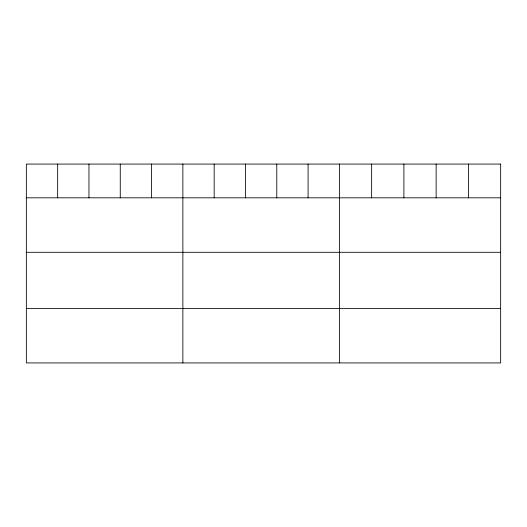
<?xml version="1.0" encoding="UTF-8"?>
<svg xmlns="http://www.w3.org/2000/svg" width="527" height="527" viewBox="0 0 527 527"><rect width="100%" height="100%" fill="white"/><g stroke="black" fill="none" stroke-linecap="round" stroke-linejoin="round"><path stroke-width="0.79" d="M26.35 197.816L500.65 197.816M26.35 252.301L500.65 252.301M26.35 308.44L500.65 308.44M468.398 164.075L468.398 197.816M436.145 164.075L436.145 197.816M403.893 164.075L403.893 197.816M371.64 164.075L371.64 197.816M339.388 164.075L339.388 362.925M308.084 164.075L308.084 197.816M276.78 164.075L276.78 197.816M245.477 164.075L245.477 197.816M214.173 164.075L214.173 197.816M182.869 164.075L182.869 362.925M151.565 164.075L151.565 197.816M120.261 164.075L120.261 197.816M88.958 164.075L88.958 197.816M57.654 164.075L57.654 197.816M500.65 164.075L26.35 164.075L26.35 362.925L500.65 362.925L500.65 164.075"/></g></svg>
